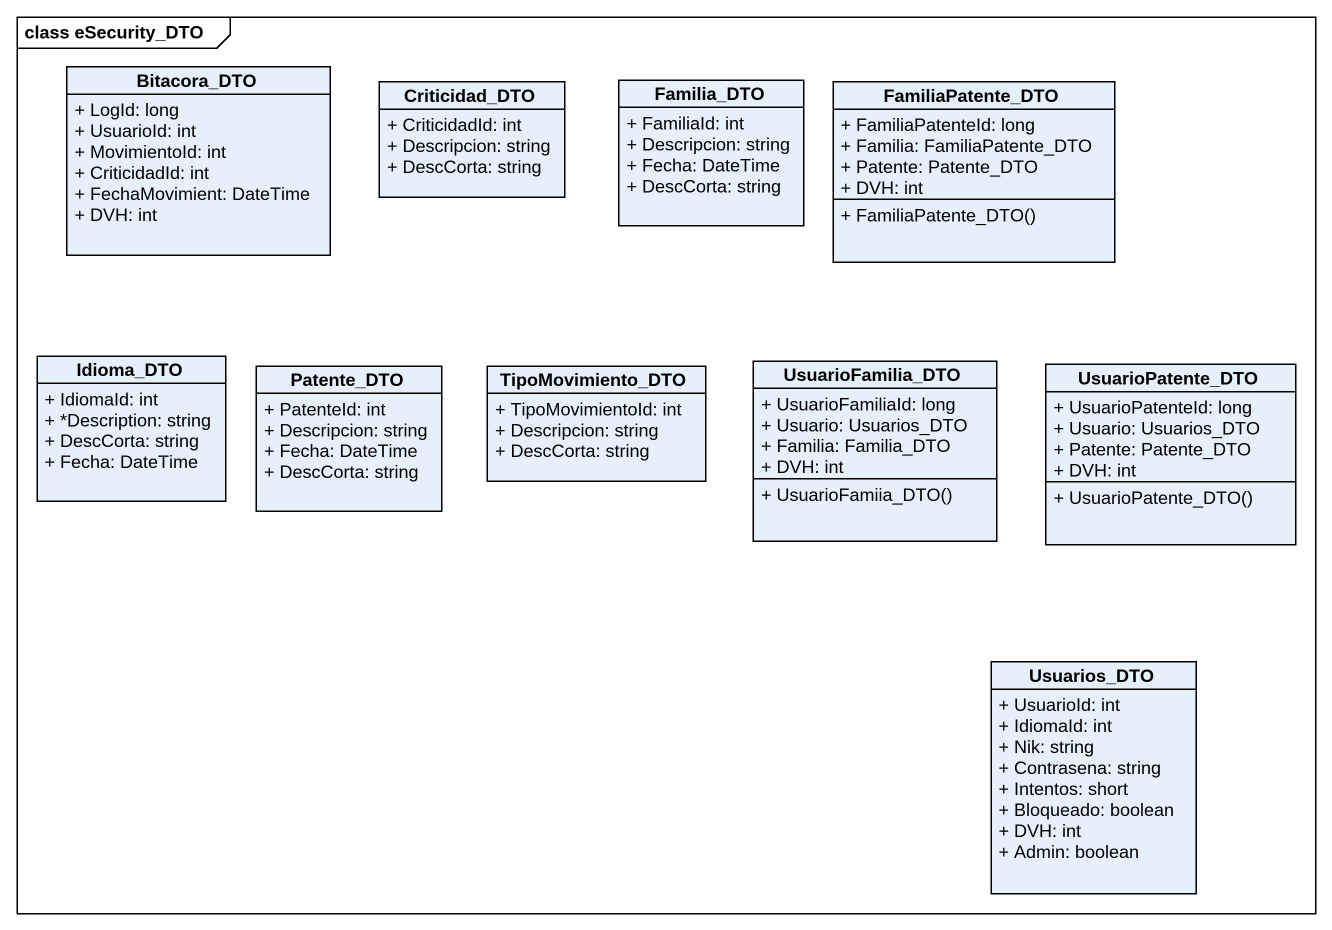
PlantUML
@startuml
mainframe class eSecurity_DTO
hide circle
hide empty members
skinparam classAttributeIconSize 0
class Bitacora_DTO {
  + LogId: long
  + UsuarioId: int
  + MovimientoId: int
  + CriticidadId: int
  + FechaMovimient: DateTime
  + DVH: int
}
class Criticidad_DTO {
  + CriticidadId: int
  + Descripcion: string
  + DescCorta: string
}
class Familia_DTO {
  + FamiliaId: int
  + Descripcion: string
  + Fecha: DateTime
  + DescCorta: string
}
class FamiliaPatente_DTO {
  + FamiliaPatenteId: long
  + Familia: FamiliaPatente_DTO
  + Patente: Patente_DTO
  + DVH: int
  + FamiliaPatente_DTO()
}
class Idioma_DTO {
  + IdiomaId: int
  + *Description: string
  + DescCorta: string
  + Fecha: DateTime
}
class Patente_DTO {
  + PatenteId: int
  + Descripcion: string
  + Fecha: DateTime
  + DescCorta: string
}
class TipoMovimiento_DTO {
  + TipoMovimientoId: int
  + Descripcion: string
  + DescCorta: string
}
class UsuarioFamilia_DTO {
  + UsuarioFamiliaId: long
  + Usuario: Usuarios_DTO
  + Familia: Familia_DTO
  + DVH: int
  + UsuarioFamiia_DTO()
}
class UsuarioPatente_DTO {
  + UsuarioPatenteId: long
  + Usuario: Usuarios_DTO
  + Patente: Patente_DTO
  + DVH: int
  + UsuarioPatente_DTO()
}
class Usuarios_DTO {
  + UsuarioId: int
  + IdiomaId: int
  + Nik: string
  + Contrasena: string
  + Intentos: short
  + Bloqueado: boolean
  + DVH: int
  + Admin: boolean
}
@enduml
